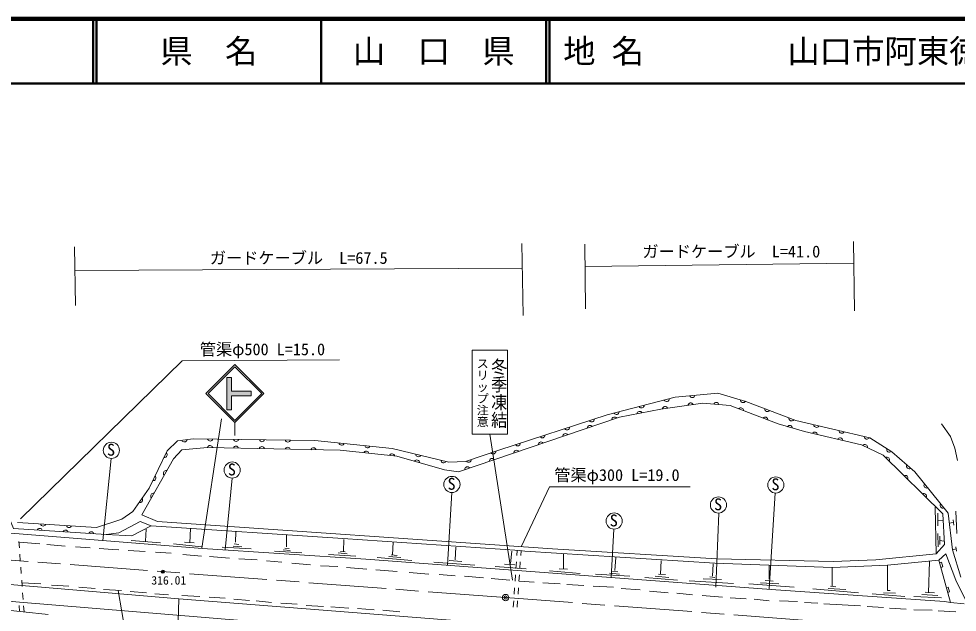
# Model space of a CAD drawing. Units: millimetres, scale not verified. Extents: x 40000 to 680000, y 20000 to 380000.
# Drawn here: x 286247 to 431276, y 288343 to 380000 of the extents above; entities that cross this region are included whole.
import ezdxf
from ezdxf.enums import TextEntityAlignment as Align

# ---------------------------------------------------------------- set-up
doc = ezdxf.new("R2010")
doc.units = ezdxf.units.MM
doc.header["$LTSCALE"] = 1000
doc.header["$PDMODE"] = 32
doc.header["$PDSIZE"] = 500
doc.linetypes.add('CHAIN', pattern=[18.5, 12, -1.5, 3.5, -1.5])
for name, color, linetype, lineweight in [('M-BGD', 7, 'Continuous', 13), ('M-BMK', 2, 'CHAIN', 13), ('M-BMK-SRVR', 3, 'Continuous', 13), ('M-STR-HTXT', 7, 'Continuous', 13), ('M-STR-STRC', 7, 'Continuous', 13), ('M-TTL', 2, 'Continuous', 140), ('M-TTL-LINE', 7, 'Continuous', 50)]:
    doc.layers.add(name, color=color, linetype=linetype, lineweight=lineweight)
doc.layers.add('M-TTL-TXT', color=7, linetype='Continuous')
doc.styles.add('@ＭＳ ゴシック', font='')
doc.styles.add('ＭＳ ゴシック', font='')
doc.styles.get('@ＭＳ ゴシック').set_extended_font_data('@MS Gothic')
doc.styles.get('ＭＳ ゴシック').set_extended_font_data('MS Gothic')

msp = doc.modelspace()

# ---------------------------------------------------------------- hatches: boundary and pattern name
at = {"layer": 'M-STR-STRC'}
msp.add_hatch(color=256, dxfattribs=at).paths.add_polyline_path([(318388, 324621), (319138, 324621), (319138, 322496), (322138, 322496), (322138, 321746), (319138, 321746), (319138, 319621), (318388, 319621)])

# ---------------------------------------------------------------- linework, layer by layer
at = {"layer": 'M-BGD'}
for p, q in [((317591, 318188), (314535, 298219)), ((428863, 317430), (430218, 315482)), ((430218, 315482), (430895, 313704)), ((430895, 313704), (431318, 311757)), ((300508, 312096), (299242, 299432)), ((319220, 309048), (318119, 297956)), ((353162, 306830), (352494, 295586)), ((403140, 306757), (402211, 291884)), ((240988, 304052), (314648, 298210)), ((305250, 303375), (307705, 302359)), ((394415, 303664), (393980, 292199)), ((428016, 297364), (427847, 304560)), ((428270, 303629), (428270, 301682)), ((429286, 298803), (429032, 303544)), ((429879, 303629), (430556, 297956)), ((431064, 303968), (431234, 300496)), ((306689, 301682), (303726, 300158)), ((304996, 302359), (306689, 301682)), ((306689, 301682), (336322, 299734)), ((307705, 302359), (368750, 298126)), ((428270, 302528), (429032, 302444)), ((430641, 302190), (430048, 302105)), ((430641, 302613), (430726, 301766)), ((303726, 300158), (299739, 300330)), ((305927, 301174), (305842, 299311)), ((312785, 301258), (312700, 299057)), ((319812, 300750), (319728, 299142)), ((327602, 300242), (327602, 298464)), ((378232, 301174), (377773, 293700)), ((428270, 300496), (428355, 298464)), ((286284, 299142), (289502, 298888)), ((290602, 298803), (293396, 298549)), ((303641, 299396), (308128, 299057)), ((310160, 298888), (314478, 298464)), ((311854, 299142), (313378, 299057)), ((319558, 298888), (320236, 298803)), ((363670, 297872), (336322, 299734)), ((336492, 299565), (336407, 297702)), ((344112, 299142), (344027, 297194)), ((428016, 297364), (429286, 298803)), ((428609, 300073), (428609, 298803)), ((428609, 299396), (429202, 299311)), ((295005, 298464), (297291, 298295)), ((298646, 298210), (300762, 298041)), ((300762, 298041), (301720, 298000)), ((303133, 297872), (305758, 297702)), ((307366, 297618), (309822, 297448)), ((314648, 298210), (339878, 296517)), ((317696, 298380), (322183, 298126)), ((319389, 298549), (320744, 298464)), ((325742, 297795), (329972, 297533)), ((327094, 297956), (328194, 297872)), ((327380, 298257), (328025, 298210)), ((337000, 297364), (335602, 297492)), ((335964, 297700), (336671, 297644)), ((353786, 298378), (353679, 296423)), ((362254, 295890), (362451, 297782)), ((363224, 297106), (363280, 297898)), ((364432, 297787), (363670, 297872)), ((363822, 297104), (363875, 297849)), ((393811, 295924), (364432, 297787)), ((368750, 298126), (394150, 296602)), ((370443, 297364), (370443, 295078)), ((418703, 296432), (428016, 297364)), ((429540, 297364), (428451, 296365)), ((431074, 293317), (429540, 297364)), ((431064, 298126), (430556, 297956)), ((430556, 297956), (431826, 293756)), ((431064, 298464), (431149, 297787)), ((311600, 297279), (314478, 297025)), ((315748, 296940), (318796, 296686)), ((320236, 296602), (323114, 296432)), ((324554, 296263), (326924, 296094)), ((328448, 295924), (331327, 295670)), ((338356, 296985), (334121, 297279)), ((339878, 296517), (402532, 291860)), ((341656, 296771), (346990, 296348)), ((343434, 296940), (345297, 296771)), ((343773, 297194), (344704, 297110)), ((350377, 296094), (356727, 295586)), ((352784, 296316), (354697, 296190)), ((363083, 295111), (363153, 296108)), ((363681, 295109), (363752, 296107)), ((378380, 294765), (378497, 296770)), ((385514, 296348), (385429, 294231)), ((411930, 295247), (393811, 295924)), ((394150, 296602), (412099, 296178)), ((412099, 296178), (418703, 296432)), ((428451, 296365), (420481, 295586)), ((427000, 296178), (426831, 291352)), ((430218, 289828), (428451, 296365)), ((428844, 296061), (428555, 295983)), ((429040, 295337), (428844, 296061)), ((332851, 295501), (335560, 295416)), ((336915, 295247), (340048, 294993)), ((341402, 294908), (344704, 294654)), ((346567, 294485), (349615, 294231)), ((359860, 295416), (364657, 295049)), ((361302, 295790), (362910, 295673)), ((372983, 294316), (368274, 294713)), ((369734, 295066), (371036, 294993)), ((377978, 294654), (378825, 294570)), ((393444, 293900), (393584, 295795)), ((402193, 295501), (402193, 293469)), ((420481, 295586), (411930, 295247)), ((411930, 295247), (411930, 292368)), ((420481, 295586), (420481, 291691)), ((428750, 295259), (429040, 295337)), ((270621, 293808), (311007, 290421)), ((351224, 294146), (353679, 293977)), ((355118, 293892), (358082, 293638)), ((359267, 293554), (362146, 293300)), ((362942, 293116), (363012, 294113)), ((363540, 293114), (363611, 294112)), ((363585, 293130), (365871, 292961)), ((375354, 294231), (380688, 293892)), ((377555, 294400), (379079, 294231)), ((382974, 293723), (388054, 293300)), ((384582, 293892), (386699, 293723)), ((385090, 294231), (386191, 294146)), ((389832, 293215), (396690, 292792)), ((394842, 293373), (392010, 293505)), ((393049, 293808), (393811, 293723)), ((402811, 293131), (401617, 293217)), ((432859, 289643), (431074, 293317)), ((286792, 292876), (289671, 292707)), ((291280, 292538), (293989, 292368)), ((295513, 292199), (298053, 292030)), ((299323, 291860), (302117, 291691)), ((303472, 291522), (306012, 291352)), ((362801, 291121), (362871, 292118)), ((363400, 291119), (363470, 292116)), ((367226, 292876), (369935, 292707)), ((370951, 292622), (373576, 292453)), ((375015, 292368), (378148, 292199)), ((379333, 292030), (382296, 291776)), ((383736, 291606), (386614, 291352)), ((399060, 292707), (406088, 292199)), ((400880, 292893), (403717, 292707)), ((402532, 291860), (429286, 289998)), ((408966, 291945), (415994, 291352)), ((411337, 292030), (414046, 291860)), ((411676, 292368), (412522, 292284)), ((420481, 291691), (420904, 291691)), ((429888, 292199), (429598, 292121)), ((430083, 291475), (429888, 292199)), ((271129, 290167), (290772, 287966)), ((278918, 290590), (286369, 289913)), ((307282, 291183), (309398, 291014)), ((311007, 290421), (310232, 268884)), ((311007, 290421), (386699, 284494)), ((311430, 290929), (314224, 290760)), ((315664, 290675), (318119, 290506)), ((319474, 290336), (321929, 290167)), ((322945, 290082), (325316, 289828)), ((362660, 289125), (362730, 290123)), ((363259, 289124), (363329, 290121)), ((387969, 291268), (390340, 291014)), ((391864, 290929), (394996, 290675)), ((396182, 290590), (398637, 290421)), ((399907, 290336), (402193, 290082)), ((403802, 290082), (406596, 289998)), ((418110, 291183), (423190, 290760)), ((419888, 291352), (421751, 291268)), ((424545, 290760), (428863, 290590)), ((425815, 291098), (428270, 290929)), ((426323, 291437), (427762, 291352)), ((429794, 291397), (430083, 291475)), ((286303, 289381), (286369, 288474)), ((286369, 289913), (362400, 283648)), ((326755, 289744), (329295, 289574)), ((330650, 289405), (333359, 289236)), ((334460, 289151), (337254, 288982)), ((338608, 288897), (341148, 288728)), ((342503, 288643), (345128, 288389)), ((407696, 289828), (409728, 289744)), ((410660, 289659), (416332, 289320)), ((417348, 289236), (419888, 289066)), ((420820, 288982), (423360, 288812)), ((424545, 288728), (427424, 288643)), ((429286, 289998), (430218, 289828)), ((430218, 289828), (432334, 289659)), ((428355, 288558), (431064, 288389))]:
    msp.add_line(p, q, dxfattribs=at)
for points in [[(286030, 302190), (298265, 301445), (302162, 302709), (303873, 303920), (306375, 307527), (309192, 313267), (310772, 314794), (313220, 315110), (331997, 314870), (343964, 313646), (352692, 311513), (355286, 311631), (360446, 313396), (377199, 318813), (387711, 321538), (394294, 322170), (398585, 320906), (406326, 317931), (417753, 315272), (421176, 313113), (424731, 310006), (429879, 303629)], [(429032, 303544), (419838, 312578), (416495, 314211), (407648, 316238), (403593, 317423), (396168, 320266), (391955, 320635), (385452, 319714), (379080, 318450), (354191, 310037), (352032, 310353), (344686, 312433), (335892, 313348), (315407, 313796), (311432, 313427), (310141, 312032), (305250, 303375)], [(304996, 302359), (301687, 300591), (299739, 300330), (285438, 301258), (284374, 303895), (267088, 311685), (264610, 312519), (262717, 312878), (259312, 312843), (256328, 312422), (252304, 311398), (241406, 307585), (223007, 309113), (207883, 309556), (199189, 309356), (189263, 308830), (181890, 308201), (175556, 307381), (174135, 307703)]]:
    msp.add_lwpolyline(points, dxfattribs=at)
for centre, radius in [((300560, 313345), 1250), ((319231, 310298), 1250), ((353186, 308080), 1250), ((403239, 308003), 1250), ((394375, 304913), 1250), ((378256, 302423), 1250), ((308518, 294604), 100), ((308518, 294604), 80), ((308518, 294604), 60), ((308518, 294604), 40), ((308518, 294604), 20), ((308518, 294604), 20)]:
    msp.add_circle(centre, radius, dxfattribs=at)
for centre, start, end in [((386359, 321308), 210.79341, 358.27301), ((390081, 320252), 24.32535, 171.80494), ((390321, 321906), 201.7438, 349.22339), ((394028, 320337), 11.25956, 158.73915), ((398183, 321146), 179.85164, 327.33123), ((378615, 319301), 210.79341, 358.27301), ((382197, 318949), 27.47905, 174.95864), ((382487, 320304), 210.79341, 358.27301), ((386121, 319691), 24.32535, 171.80494), ((397865, 319492), 355.30443, 142.78402), ((401937, 319743), 175.23575, 322.71534), ((374777, 318153), 214.18033, 1.65992), ((378317, 318069), 34.93576, 182.41535), ((401600, 318061), 355.30443, 142.78402), ((405671, 318308), 175.23575, 322.71534), ((370971, 316922), 214.18033, 1.65992), ((374528, 316788), 34.93576, 182.41535), ((405395, 316775), 359.97143, 147.45102), ((409266, 315748), 3.3528, 150.83239), ((409521, 317307), 183.15957, 330.63916), ((413417, 316401), 183.15957, 330.63916), ((311831, 315049), 203.61258, 351.09217), ((315836, 315194), 195.5271, 343.00669), ((319835, 315142), 195.5271, 343.00669), ((323835, 315091), 195.5271, 343.00669), ((327835, 315040), 195.5271, 343.00669), ((367165, 315691), 214.18033, 1.65992), ((370738, 315507), 34.93576, 182.41535), ((413165, 314854), 3.3528, 150.83239), ((417313, 315494), 183.15957, 330.63916), ((315809, 313670), 15.00844, 162.48803), ((319808, 313583), 15.00844, 162.48803), ((323807, 313496), 15.00844, 162.48803), ((327806, 313408), 15.00844, 162.48803), ((331805, 313321), 15.00844, 162.48803), ((336151, 314562), 190.41859, 337.89818), ((340130, 314155), 190.41859, 337.89818), ((363159, 312945), 34.93576, 182.41535), ((363359, 314460), 214.18033, 1.65992), ((366949, 314226), 34.93576, 182.41535), ((416992, 313838), 350.23908, 137.71868), ((420794, 313492), 164.01774, 311.49733), ((308770, 312673), 260.11721, 47.5968), ((339944, 312809), 10.32041, 157.8), ((343922, 312396), 10.32041, 157.8), ((347776, 311437), 0.45052, 147.93011), ((348008, 312778), 182.52937, 330.00896), ((355771, 311921), 215.13252, 2.61211), ((359370, 311665), 34.93576, 182.41535), ((359556, 313215), 215.13252, 2.61211), ((420391, 311872), 331.76342, 119.24301), ((351894, 311828), 182.52937, 330.00896), ((355581, 310384), 34.93576, 182.41535), ((423869, 310914), 155.10434, 302.58393), ((307008, 309082), 260.11721, 47.5968), ((309015, 309801), 76.79066, 224.27025), ((423244, 309068), 331.76342, 119.24301), ((426551, 307937), 145.17546, 292.65505), ((307047, 306319), 76.79066, 224.27025), ((426097, 306265), 331.76342, 119.24301), ((304954, 305683), 251.52158, 39.00117), ((429064, 304825), 145.17546, 292.65505), ((290030, 302063), 192.77762, 340.25721), ((294023, 301820), 192.77762, 340.25721), ((289470, 300880), 12.54428, 160.02387), ((293462, 300620), 12.54428, 160.02387), ((297453, 300361), 12.54428, 160.02387)]:
    msp.add_arc(centre, 417, start, end, dxfattribs=at)
msp.add_point((308518, 294604), dxfattribs=at)
at = {"layer": 'M-BMK'}
for p, q in [((361488, 290601), (262705, 298067)), ((445611, 284251), (361488, 290601))]:
    msp.add_line(p, q, dxfattribs=at)
at = {"layer": 'M-BMK-SRVR'}
msp.add_circle((361488, 290601), 500, dxfattribs=at)
msp.add_point((361488, 290601), dxfattribs=at)
at = {"layer": 'M-STR-HTXT'}
for p, q in [((364008, 345285), (364178, 334194)), ((373745, 345200), (373830, 335210)), ((415232, 345624), (415401, 334871)), ((294836, 344777), (295005, 335718)), ((364067, 341462), (294920, 341136)), ((415232, 342237), (373745, 341729)), ((311515, 327166), (286538, 302782)), ((335814, 327306), (311515, 327166)), ((363924, 298549), (368242, 307693)), ((368242, 307693), (389994, 307693)), ((286264, 299291), (286336, 298294)), ((286409, 297296), (286482, 296299)), ((286554, 295302), (286627, 294304)), ((286700, 293307), (286772, 292310)), ((286845, 291312), (286918, 290315)), ((286990, 289317), (287059, 288382))]:
    msp.add_line(p, q, dxfattribs=at)
at = {"layer": 'M-STR-STRC'}
for p, q in [((356295, 328821), (361795, 328821)), ((356295, 315821), (356295, 328821)), ((361795, 328821), (361795, 315821)), ((315139, 322122), (319639, 326622)), ((324139, 322122), (319639, 326622)), ((315492, 322122), (319639, 326268)), ((323786, 322122), (319639, 326268)), ((318388, 324621), (318388, 319621)), ((318388, 324621), (319138, 324621)), ((319138, 324621), (319138, 322496)), ((315139, 322122), (319639, 317621)), ((315492, 322122), (319639, 317975)), ((319138, 322496), (322138, 322496)), ((319639, 317975), (323786, 322122)), ((319639, 317622), (324139, 322122)), ((322138, 322496), (322138, 321746)), ((319138, 321746), (322138, 321746)), ((319138, 321746), (319138, 319621)), ((318388, 319621), (319138, 319621)), ((319639, 317621), (319639, 315621)), ((361795, 315821), (356295, 315821)), ((359045, 315821), (362569, 293300)), ((301609, 291691), (302794, 284748))]:
    msp.add_line(p, q, dxfattribs=at)
at = {"layer": 'M-TTL'}
msp.add_line((680000, 380000), (40000, 380000), dxfattribs=at)
at = {"layer": 'M-TTL-LINE'}
for p, q in [((297750, 380000), (297750, 370000)), ((298250, 380000), (298250, 370000)), ((333000, 380000), (333000, 370000)), ((367750, 380000), (367750, 370000)), ((368250, 380000), (368250, 370000)), ((40000, 370000), (680000, 370000))]:
    msp.add_line(p, q, dxfattribs=at)

# ---------------------------------------------------------------- texts
at = {"layer": 'M-BGD', "style": 'ＭＳ ゴシック'}
for s, height, p in [('S', 1833, (299881, 311971)), ('S', 1833, (318552, 308924)), ('S', 1833, (352507, 306706)), ('S', 1833, (402560, 306629)), ('S', 1833, (393696, 303540)), ('S', 1833, (377577, 301050)), ('316.01', 1320, (306738, 292214))]:
    msp.add_text(s, height=height, dxfattribs=at).set_placement(p, align=Align.BOTTOM_LEFT)
at = {"layer": 'M-STR-HTXT', "style": 'ＭＳ ゴシック'}
for s, p in [('ガードケーブル  L=41.0', (382627, 342591)), ('ガードケーブル  L=67.5', (315772, 341599)), ('管渠φ500 L=15.0', (314224, 327484)), ('管渠φ300 L=19.0', (369005, 308064))]:
    msp.add_text(s, height=1833, dxfattribs=at).set_placement(p, align=Align.BOTTOM_LEFT)
at = {"layer": 'M-STR-STRC', "style": '@ＭＳ ゴシック'}
msp.add_text('スリップ注意', height=1320, rotation=270, dxfattribs=at).set_placement((356843, 327668), align=Align.BOTTOM_LEFT)
at = {"layer": 'M-STR-STRC', "style": '@ＭＳ ゴシック', "width": 1.1}
msp.add_text('冬季凍結', height=1833, rotation=270, dxfattribs=at).set_placement((358997, 327668), align=Align.BOTTOM_LEFT)
at = {"layer": 'M-TTL-TXT', "style": 'ＭＳ ゴシック'}
for s, p in [('県\u3000名', (315625, 375000)), ('山\u3000口\u3000県', (350375, 375000))]:
    msp.add_text(s, height=3666, dxfattribs=at).set_placement(p, align=Align.MIDDLE_CENTER)
for s, p in [('地 名', (370380, 375000)), ('山口市阿東徳佐下', (405024, 375000))]:
    msp.add_text(s, height=3666, dxfattribs=at).set_placement(p, align=Align.MIDDLE_LEFT)

doc.saveas('drawing.dxf')
